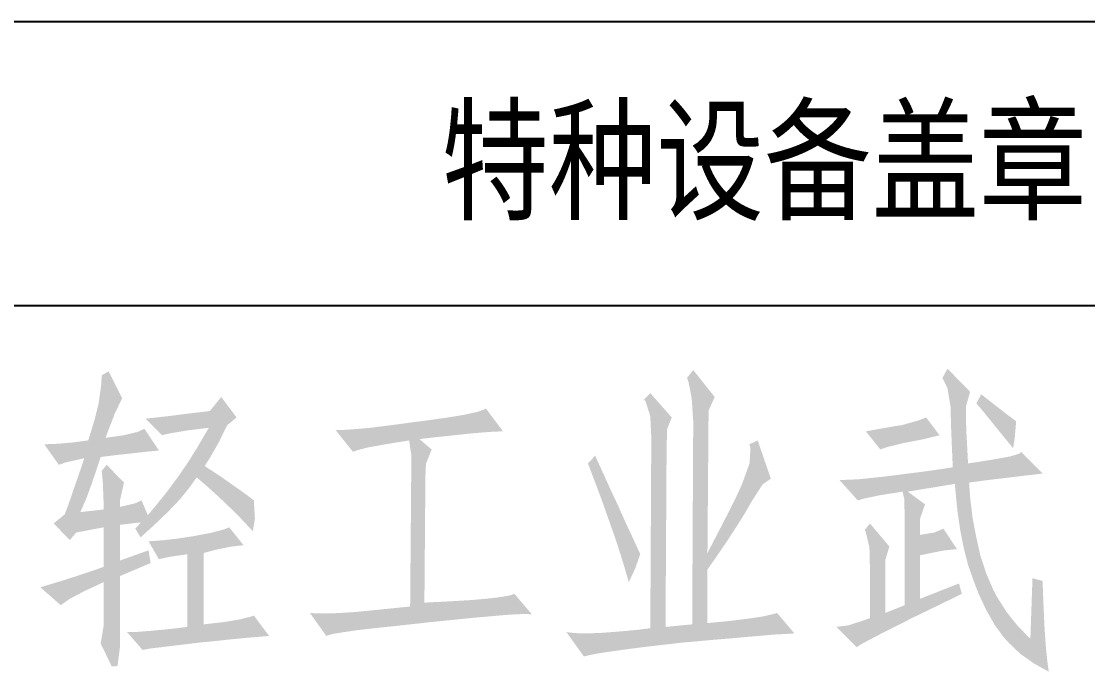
# Model space of a CAD drawing. Header units: metres. Extents: x 497246 to 997717, y 2998582 to 5998198.
# Drawn here: x 498045.69 to 498059.75, y 2999006.61 to 2999015.19 of the extents above; entities that cross this region are included whole.
import ezdxf

# ---------------------------------------------------------------- set-up
doc = ezdxf.new("R2010")
doc.units = ezdxf.units.M
doc.header["$LTSCALE"] = 1000
doc.layers.get('0').update_dxf_attribs({"linetype": 'CONTINUOUS'})
doc.layers.add('A0h$0$z_图框', color=7, linetype='CONTINUOUS')
doc.styles.add('A0h$0$中文仿宋', font='simfang.ttf', dxfattribs={"width": 0.8, "height": 2.5})

# ---------------------------------------------------------------- blocks, each defined once
blk = doc.blocks.new('A0h$0$TK-A2-CN')
for points in [[(-54.549, 274.239), (-54.726, 274.157), (-55.095, 274.068), (-55.572, 274), (-55.525, 274.136), (-55.354, 274.573), (-55.34, 274.621), (-55.136, 275.044), (-55.49, 275.754), (-55.675, 275.651), (-55.688, 275.399), (-55.757, 274.907), (-55.873, 274.443), (-56.03, 273.932), (-56.446, 273.877), (-56.842, 273.843), (-57.19, 273.829), (-56.807, 273.29), (-56.623, 273.352), (-56.139, 273.461), (-56.193, 273.283), (-56.405, 272.669), (-56.555, 272.233), (-56.651, 271.98), (-56.944, 271.741), (-56.514, 271.304), (-56.35, 271.502), (-55.627, 271.639), (-55.627, 270.595), (-55.818, 270.527), (-56.33, 270.356), (-56.753, 270.22), (-57.074, 270.124), (-57.292, 270.056), (-56.753, 269.585), (-56.739, 269.599), (-56.514, 269.755), (-56.139, 269.953), (-55.627, 270.192), (-55.627, 269.025), (-55.702, 268.575), (-55.409, 267.968), (-55.258, 267.981), (-55.19, 268.507), (-55.19, 270.356), (-54.385, 270.697), (-54.44, 271.032), (-55.19, 270.765), (-55.19, 271.707), (-55.177, 271.707), (-54.726, 271.762), (-54.644, 271.762), (-54.788, 271.605), (-54.651, 271.373), (-54.283, 271.707), (-53.928, 272.048), (-53.621, 272.369), (-53.375, 272.669), (-53.17, 272.956), (-52.938, 272.758), (-52.604, 272.458), (-52.29, 272.157), (-51.983, 271.85), (-51.69, 271.537), (-51.635, 271.864), (-51.662, 272.349), (-51.847, 272.492), (-52.154, 272.71), (-52.522, 272.97), (-52.959, 273.256), (-52.816, 273.481), (-52.59, 273.877), (-52.365, 274.334), (-52.119, 274.539), (-52.522, 275.078), (-52.822, 274.71), (-52.966, 274.689), (-53.436, 274.635), (-53.853, 274.58), (-54.214, 274.539), (-54.521, 274.505), (-54.085, 274.068), (-54.071, 274.075), (-53.846, 274.123), (-53.443, 274.191), (-52.85, 274.266), (-52.918, 274.15), (-53.157, 273.741), (-53.409, 273.338), (-53.669, 272.963), (-53.935, 272.601), (-54.214, 272.253), (-54.46, 271.96), (-54.624, 272.349), (-54.794, 272.273), (-55.19, 272.178), (-55.19, 272.362), (-55.088, 272.819), (-55.545, 273.29), (-55.675, 273.126), (-55.647, 272.854), (-55.627, 272.349), (-55.627, 272.11), (-56.241, 272.041), (-56.214, 272.096), (-56.077, 272.41), (-55.907, 272.881), (-55.702, 273.495), (-55.258, 273.55), (-54.822, 273.597), (-54.46, 273.638), (-54.167, 273.666)], [(-46.974, 273.693), (-47.295, 273.966), (-46.967, 274.007), (-46.449, 274.061), (-45.998, 274.109), (-45.623, 274.143), (-45.316, 274.164), (-45.091, 274.171), (-45.548, 274.778), (-45.582, 274.751), (-45.773, 274.682), (-46.121, 274.607), (-46.619, 274.525), (-47.268, 274.437), (-47.629, 274.389), (-48.141, 274.321), (-48.578, 274.266), (-48.953, 274.232), (-49.267, 274.211), (-49.506, 274.205), (-49.049, 273.631), (-48.94, 273.672), (-48.653, 273.747), (-48.196, 273.829), (-47.568, 273.932), (-47.513, 273.556), (-47.513, 272.956), (-47.541, 269.551), (-47.936, 269.51), (-48.489, 269.455), (-48.967, 269.407), (-49.376, 269.38), (-49.717, 269.367), (-49.984, 269.367), (-50.182, 269.38), (-49.752, 268.773), (-49.724, 268.786), (-49.581, 268.827), (-49.329, 268.868), (-48.96, 268.923), (-48.489, 268.978), (-47.909, 269.039), (-47.22, 269.114), (-47.043, 269.135), (-46.435, 269.196), (-45.896, 269.251), (-45.432, 269.291), (-45.05, 269.326), (-44.736, 269.346), (-44.497, 269.353), (-44.333, 269.346), (-44.791, 269.885), (-44.907, 269.844), (-45.132, 269.803), (-45.466, 269.762), (-45.923, 269.721), (-46.483, 269.687), (-47.165, 269.653), (-47.138, 272.99), (-47.124, 273.318)], [(-51.935, 271.168), (-52.311, 271.639), (-52.427, 271.591), (-52.781, 271.496), (-53.252, 271.407), (-53.655, 271.345), (-54.051, 271.298), (-54.44, 271.27), (-54.167, 270.8), (-53.887, 270.861), (-53.416, 270.929), (-53.416, 269.012), (-53.941, 268.95), (-54.378, 268.909), (-54.733, 268.882), (-55.006, 268.875), (-54.597, 268.404), (-54.378, 268.445), (-54.037, 268.486), (-53.58, 268.541), (-53.013, 268.609), (-52.775, 268.63), (-52.27, 268.684), (-51.847, 268.725), (-51.512, 268.752), (-51.26, 268.773), (-51.662, 269.312), (-51.737, 269.285), (-52.038, 269.21), (-52.447, 269.141), (-52.986, 269.08), (-52.986, 270.963), (-52.679, 271.045), (-52.283, 271.127)]]:
    blk.add_hatch(color=7).paths.add_polyline_path(points)
h = blk.add_hatch(color=7)
h.paths.add_polyline_path([(-38.247, 272.772), (-38.028, 272.922), (-38.376, 273.932), (-38.595, 273.829), (-38.567, 273.734), (-38.588, 273.331), (-38.786, 272.785), (-38.833, 272.676), (-39.004, 272.314), (-39.209, 271.912), (-39.441, 271.461), (-39.7, 270.963), (-39.673, 274.437), (-39.666, 274.73), (-39.509, 275.078), (-40.075, 275.788), (-40.239, 275.583), (-40.198, 275.467), (-40.116, 275.037), (-40.075, 274.437), (-40.103, 269.08), (-40.806, 269.012), (-40.778, 273.693), (-40.765, 274.225), (-40.642, 274.539), (-41.208, 275.18), (-41.372, 275.01), (-41.331, 274.955), (-41.208, 274.573), (-41.181, 274), (-41.208, 268.978), (-41.536, 268.937), (-42.047, 268.889), (-42.498, 268.855), (-42.873, 268.841), (-43.18, 268.848), (-43.419, 268.875), (-42.962, 268.234), (-42.812, 268.268), (-42.566, 268.316), (-42.252, 268.363), (-41.863, 268.418), (-41.399, 268.479), (-40.867, 268.541), (-40.266, 268.609), (-40.15, 268.616), (-39.577, 268.67), (-39.065, 268.711), (-38.615, 268.752), (-38.219, 268.786), (-37.892, 268.814), (-37.619, 268.827), (-37.407, 268.841), (-37.864, 269.38), (-37.987, 269.346), (-38.253, 269.285), (-38.636, 269.23), (-39.113, 269.169), (-39.7, 269.114), (-39.7, 270.527), (-39.489, 270.827), (-39.188, 271.27), (-38.929, 271.666), (-38.711, 272.014), (-38.54, 272.314)])
h.paths.add_polyline_path([(-41.665, 271.352), (-41.863, 271.775), (-42.054, 272.205), (-42.259, 272.642), (-42.457, 273.079), (-42.662, 273.529), (-42.853, 273.324), (-42.675, 272.86), (-42.484, 272.349), (-42.314, 271.864), (-42.15, 271.407), (-42.007, 270.97), (-41.884, 270.568), (-41.775, 270.192), (-41.611, 270.54), (-41.474, 270.929), (-41.474, 270.936)], flags=17)
h = blk.add_hatch(color=7)
h.paths.add_polyline_path([(-33.934, 274.539), (-34.139, 274.457), (-34.582, 274.334), (-34.725, 274.314), (-35.108, 274.246), (-35.524, 274.171), (-35.142, 273.693), (-34.971, 273.754), (-34.528, 273.863), (-34.377, 273.891), (-33.995, 273.966), (-33.579, 274.068)], flags=17)
h.paths.add_polyline_path([(-31.559, 274.437), (-31.778, 274.6), (-32.112, 274.86), (-32.48, 275.146), (-32.61, 274.907), (-32.501, 274.785), (-32.228, 274.45), (-31.941, 274.095), (-31.641, 273.727), (-31.6, 273.966)], flags=17)
h.paths.add_polyline_path([(-31.15, 273.024), (-30.863, 273.058), (-31.43, 273.631), (-31.47, 273.584), (-31.716, 273.509), (-32.167, 273.427), (-32.828, 273.324), (-32.876, 274.232), (-32.883, 274.641), (-32.883, 274.832), (-32.774, 275.215), (-33.368, 275.822), (-33.504, 275.583), (-33.374, 275.317), (-33.286, 274.805), (-33.286, 274.751), (-33.279, 274.368), (-33.258, 273.857), (-33.231, 273.222), (-33.545, 273.174), (-34.077, 273.099), (-34.562, 273.038), (-34.992, 272.983), (-35.374, 272.942), (-35.708, 272.908), (-35.988, 272.894), (-36.22, 272.888), (-35.735, 272.349), (-35.551, 272.403), (-35.155, 272.485), (-34.555, 272.581), (-34.507, 272.376), (-34.5, 271.775), (-34.5, 269.585), (-35.012, 269.38), (-35.012, 270.772), (-34.903, 271.134), (-35.415, 271.741), (-35.551, 271.571), (-35.524, 271.516), (-35.428, 271.1), (-35.415, 270.527), (-35.415, 269.244), (-35.565, 269.189), (-35.988, 269.053), (-36.302, 269.012), (-35.763, 268.473), (-35.742, 268.493), (-35.626, 268.568), (-35.421, 268.677), (-35.121, 268.834), (-34.732, 269.032), (-34.241, 269.278), (-33.661, 269.558), (-32.992, 269.885), (-33.067, 270.158), (-34.091, 269.755), (-34.091, 270.902), (-33.893, 270.943), (-33.49, 271.025), (-33.122, 271.066), (-33.477, 271.605), (-33.716, 271.502), (-34.091, 271.441), (-34.091, 271.878), (-33.961, 272.246), (-34.418, 272.581), (-33.176, 272.785), (-33.163, 272.628), (-33.108, 272.069), (-33.033, 271.557), (-32.938, 271.079), (-32.828, 270.649), (-32.692, 270.26), (-32.555, 269.899), (-32.344, 269.448), (-32.126, 269.066), (-31.887, 268.739), (-31.743, 268.582), (-31.45, 268.302), (-31.102, 268.056), (-30.699, 267.831), (-30.733, 268.077), (-30.774, 268.459), (-30.809, 268.95), (-30.836, 269.537), (-30.863, 270.226), (-31.129, 270.295), (-31.184, 268.705), (-31.245, 268.759), (-31.532, 269.053), (-31.812, 269.407), (-32.071, 269.817), (-32.167, 270.001), (-32.351, 270.431), (-32.501, 270.888), (-32.61, 271.373), (-32.706, 271.878), (-32.767, 272.369), (-32.801, 272.819), (-32.351, 272.881), (-31.894, 272.935), (-31.498, 272.983)])
at = {"layer": 'A0h$0$z_图框'}
for p, q in [((-79.5, 284.987), (0, 284.987)), ((-79.5, 277.487), (0, 277.487))]:
    blk.add_line(p, q, dxfattribs=at)
at = {"layer": 'A0h$0$z_图框', "insert": (-38.208, 281.172), "char_height": 2.6, "attachment_point": 5, "style": 'A0h$0$中文仿宋'}
blk.add_mtext_dynamic_manual_height_columns('特种设备盖章', width=19.5, gutter_width=12.5, heights=[0], dxfattribs=at)
blk = doc.blocks.new('A0h$0$图签A2-CN')
at = {"layer": 'A0h$0$z_图框'}
blk.add_blockref('A0h$0$TK-A2-CN', (0.456, 0), dxfattribs=at)

msp = doc.modelspace()

# ---------------------------------------------------------------- block references
at = {"layer": 'A0h$0$z_图框', "xscale": 0.5, "yscale": 0.5, "zscale": 0.5}
msp.add_blockref('A0h$0$图签A2-CN', (498074.355, 2998872.692), dxfattribs=at)

doc.saveas('drawing.dxf')
